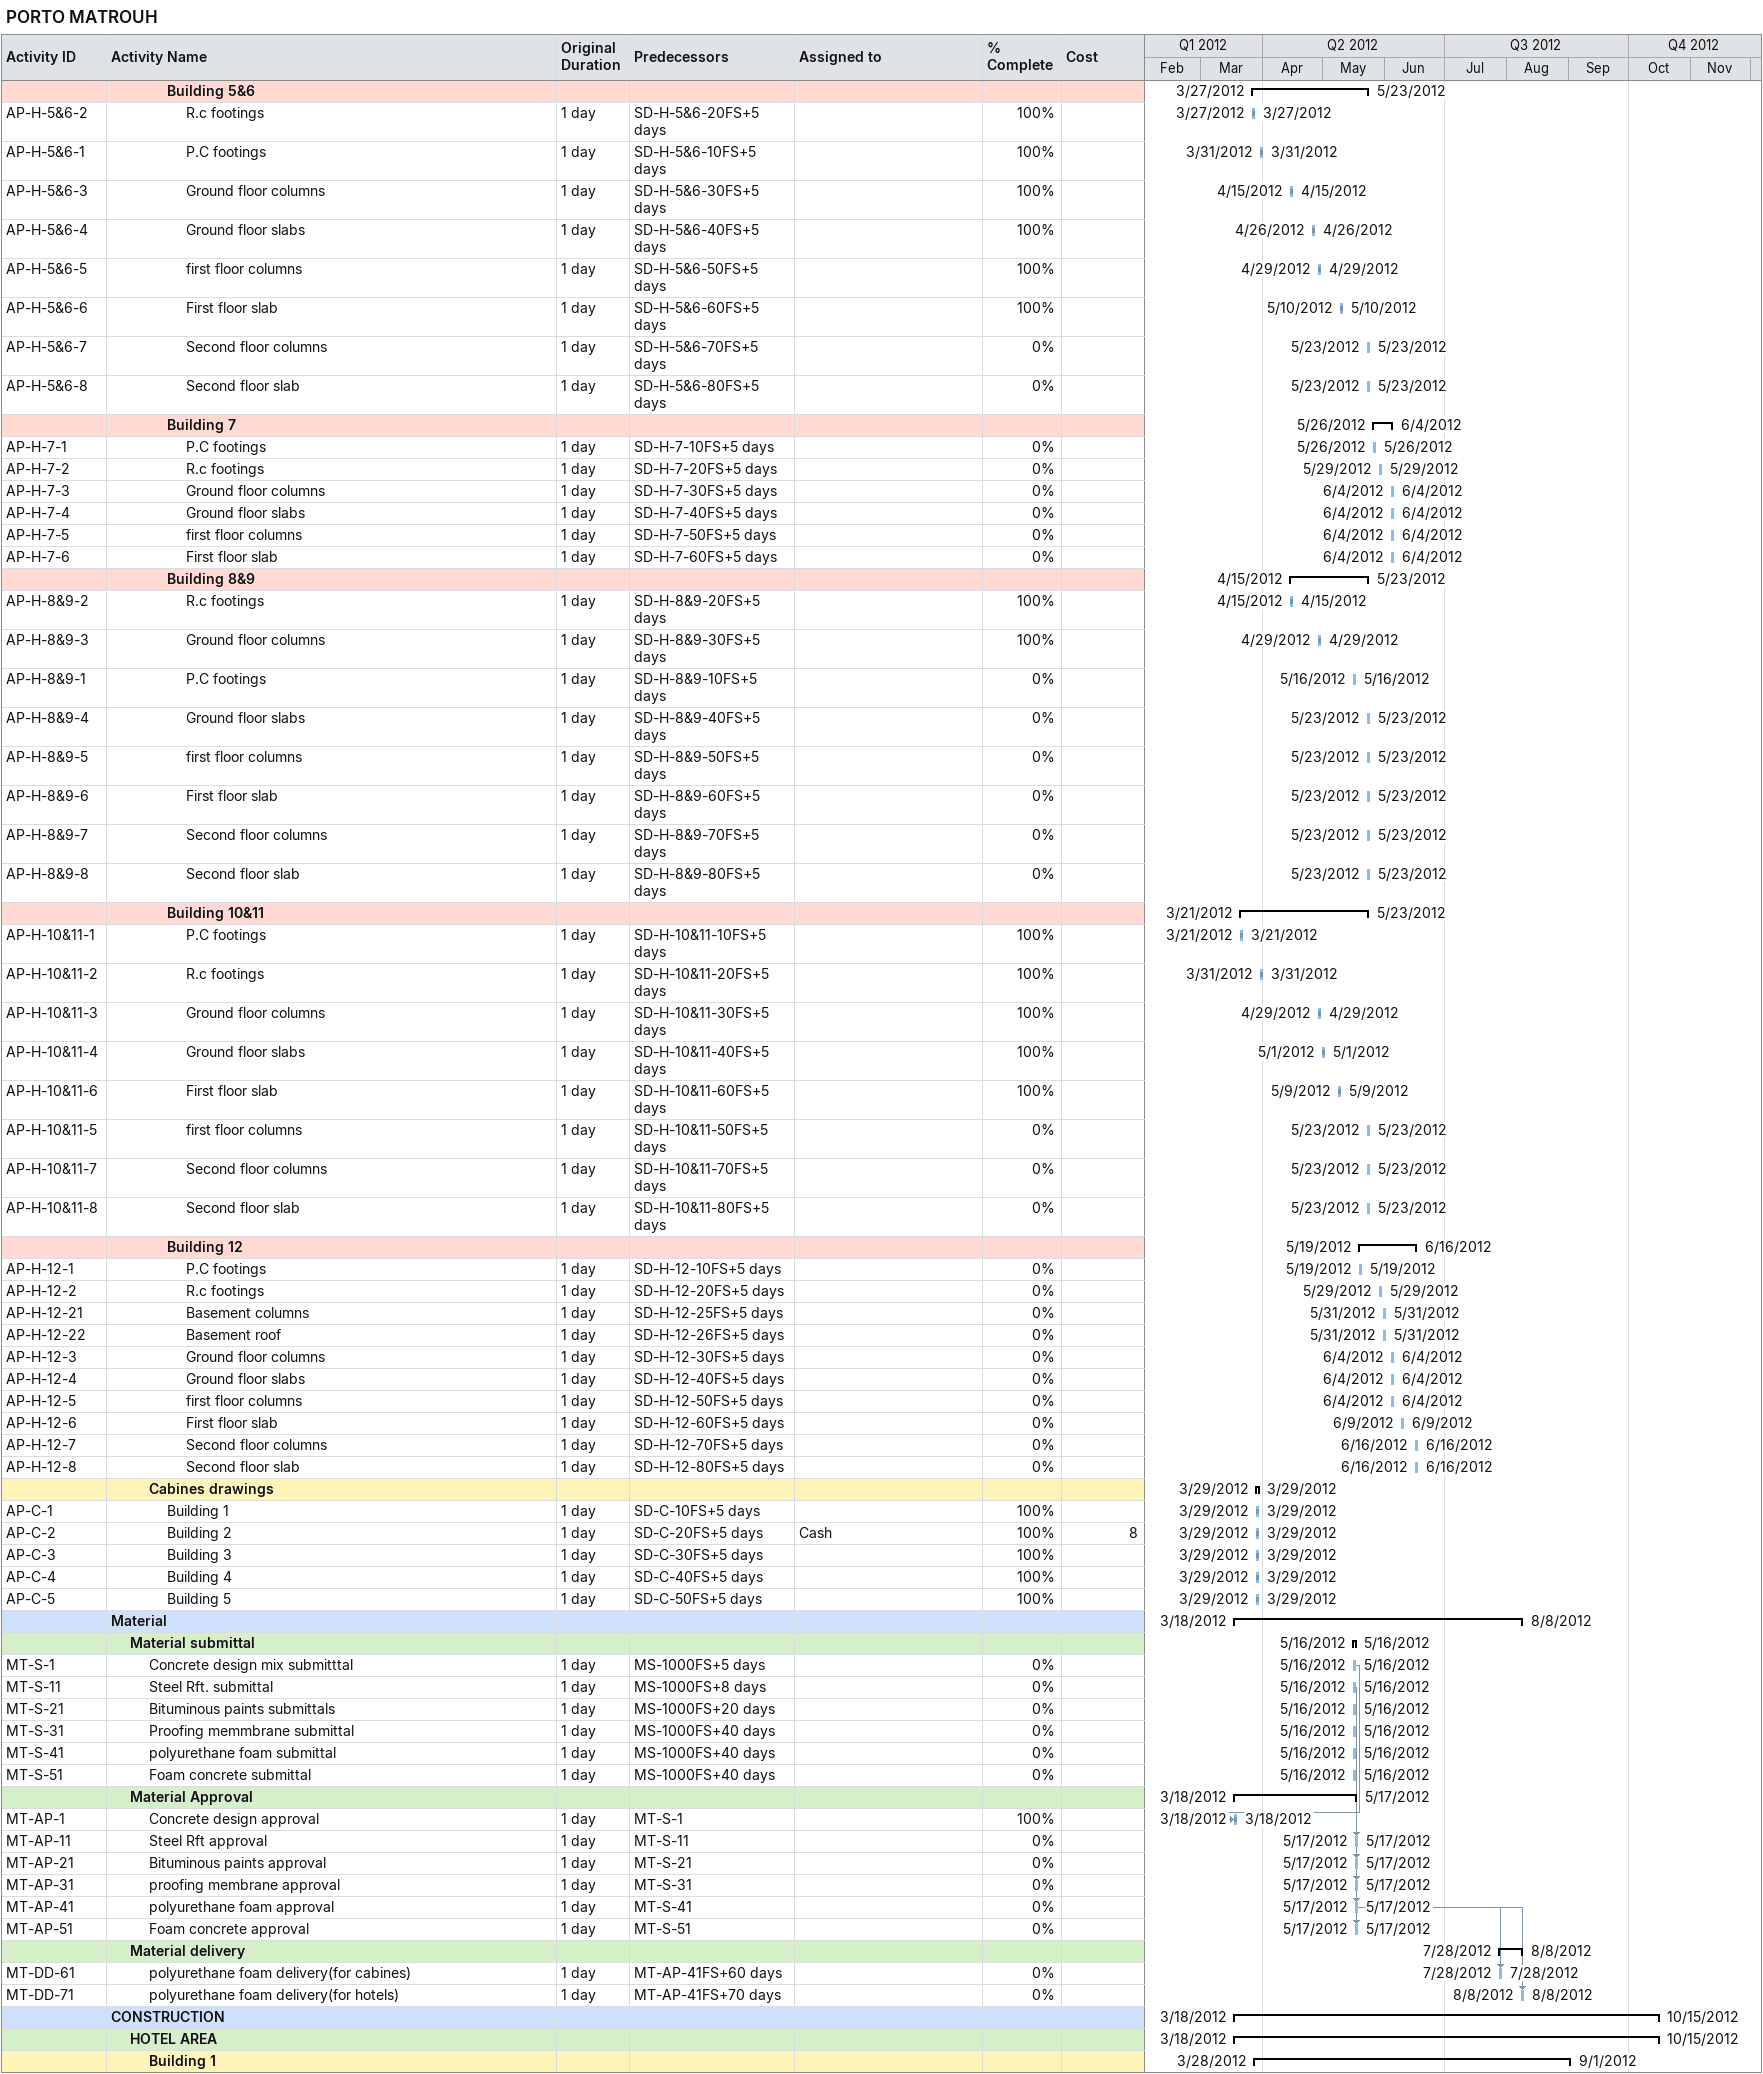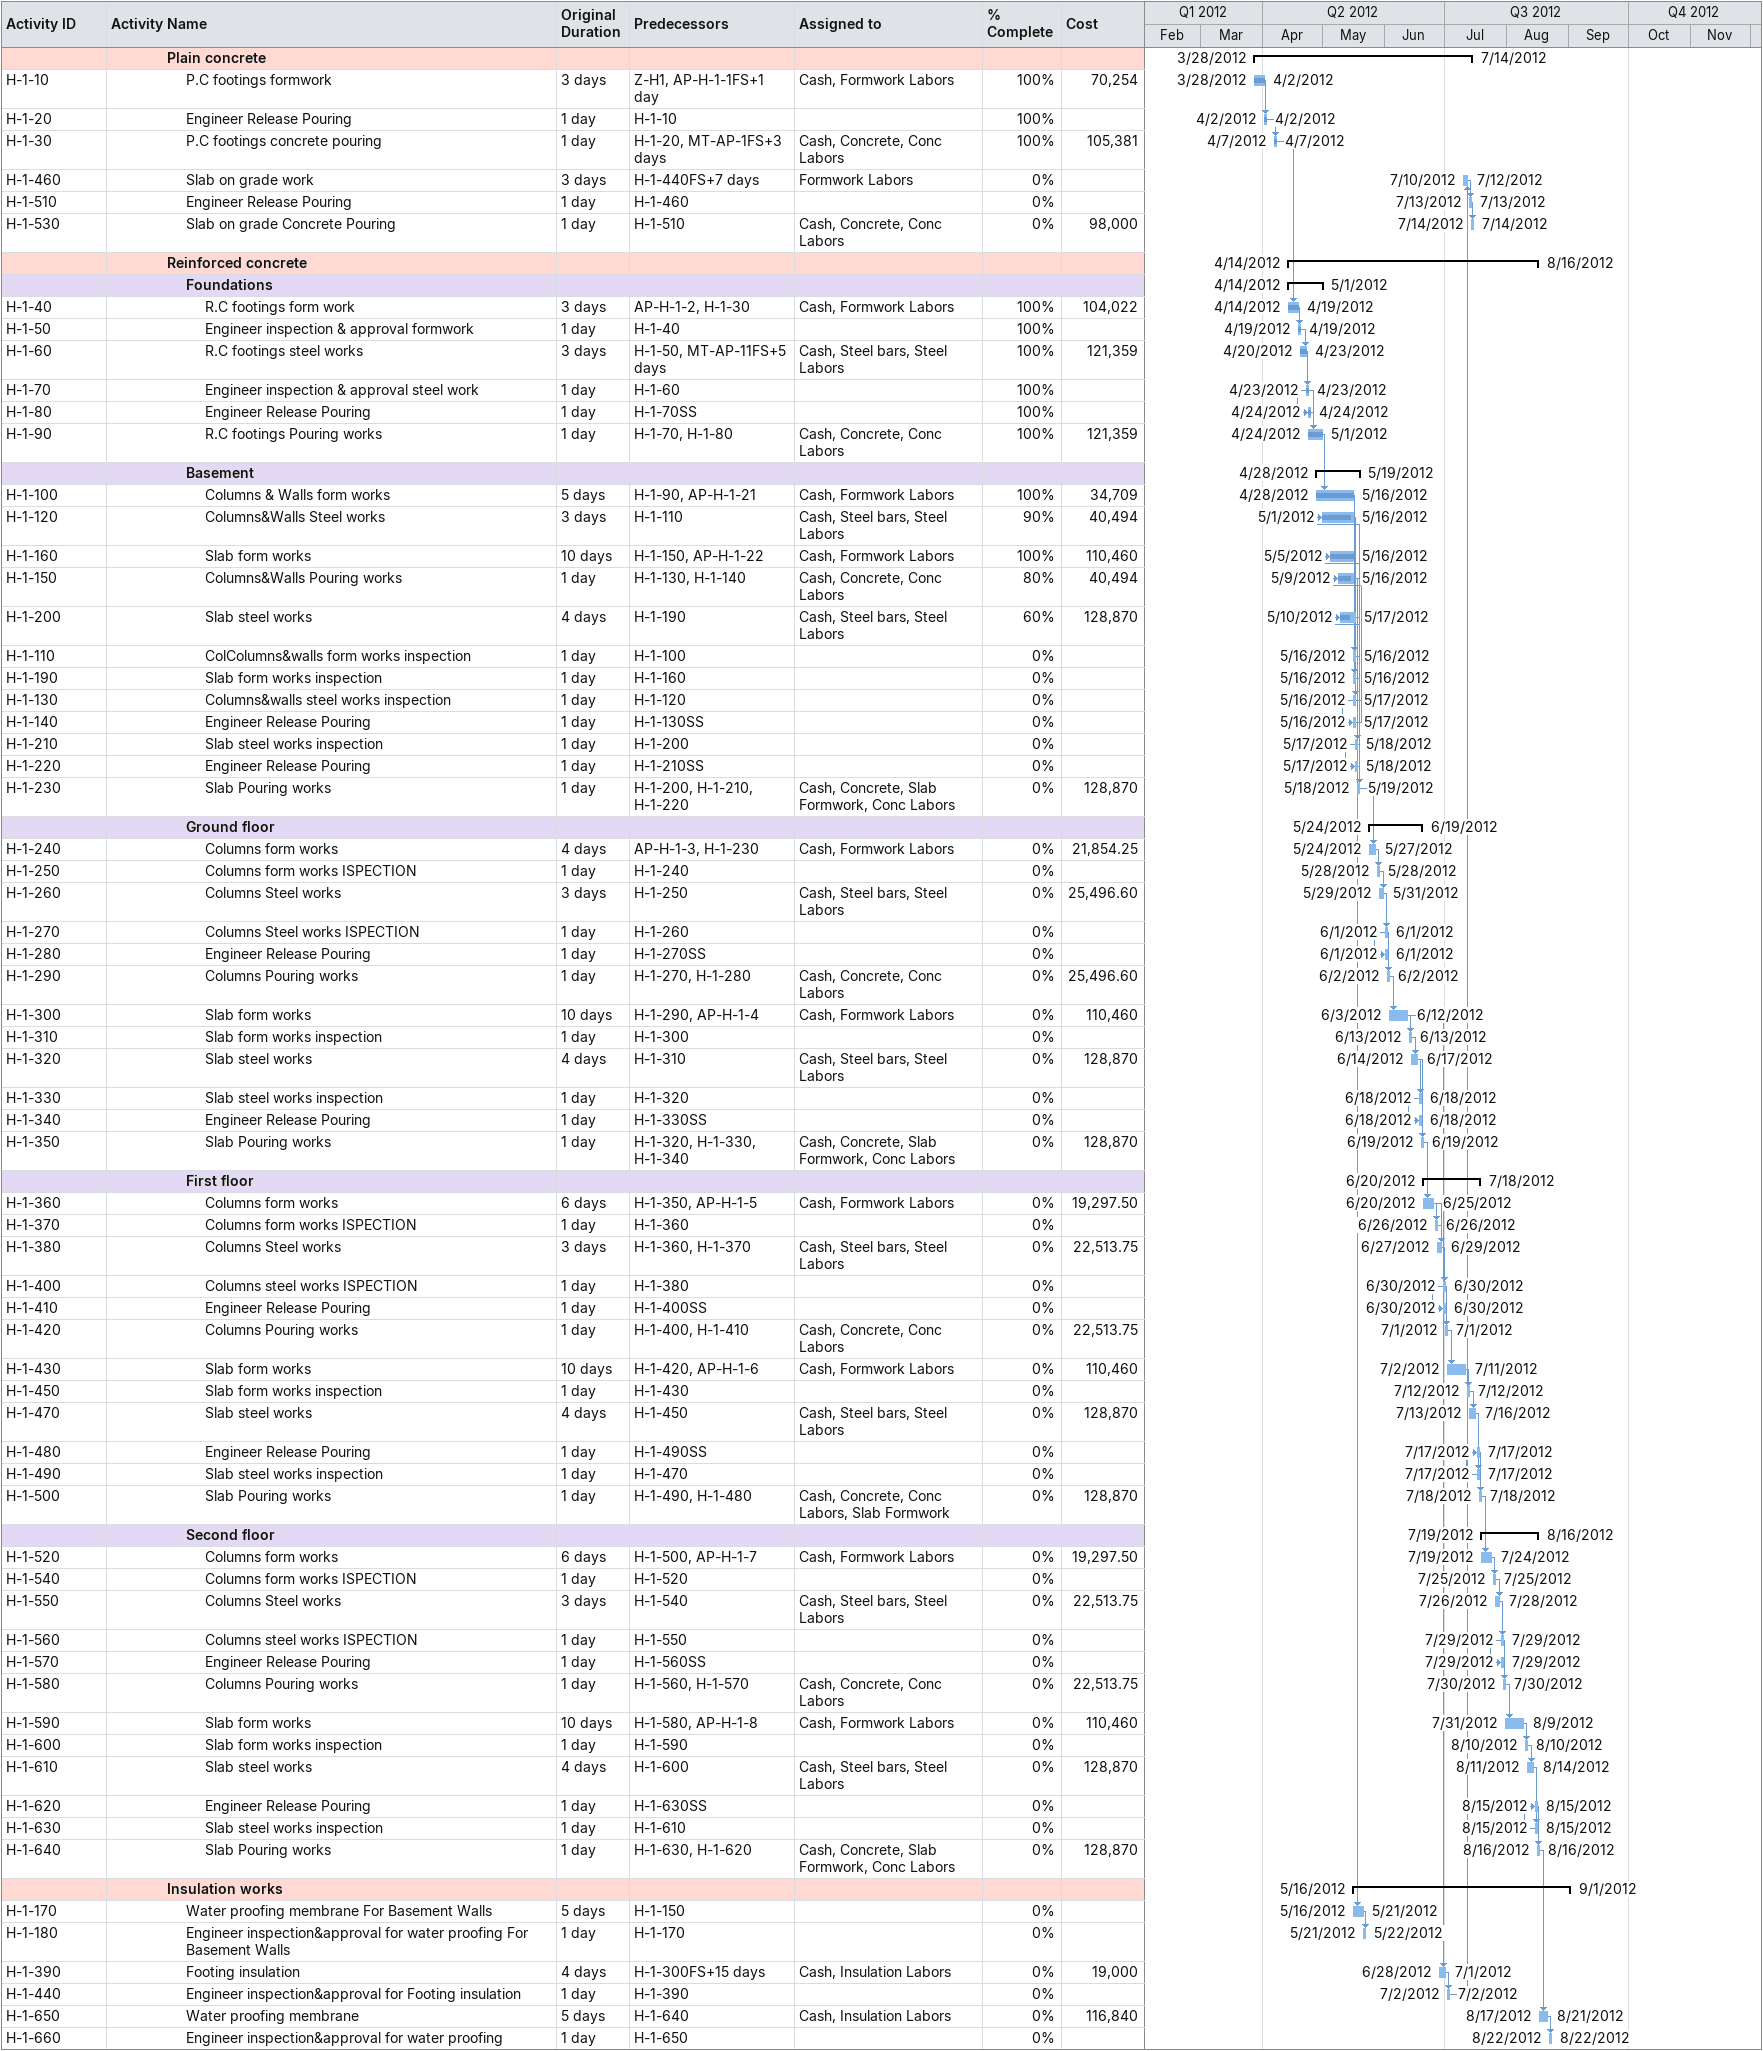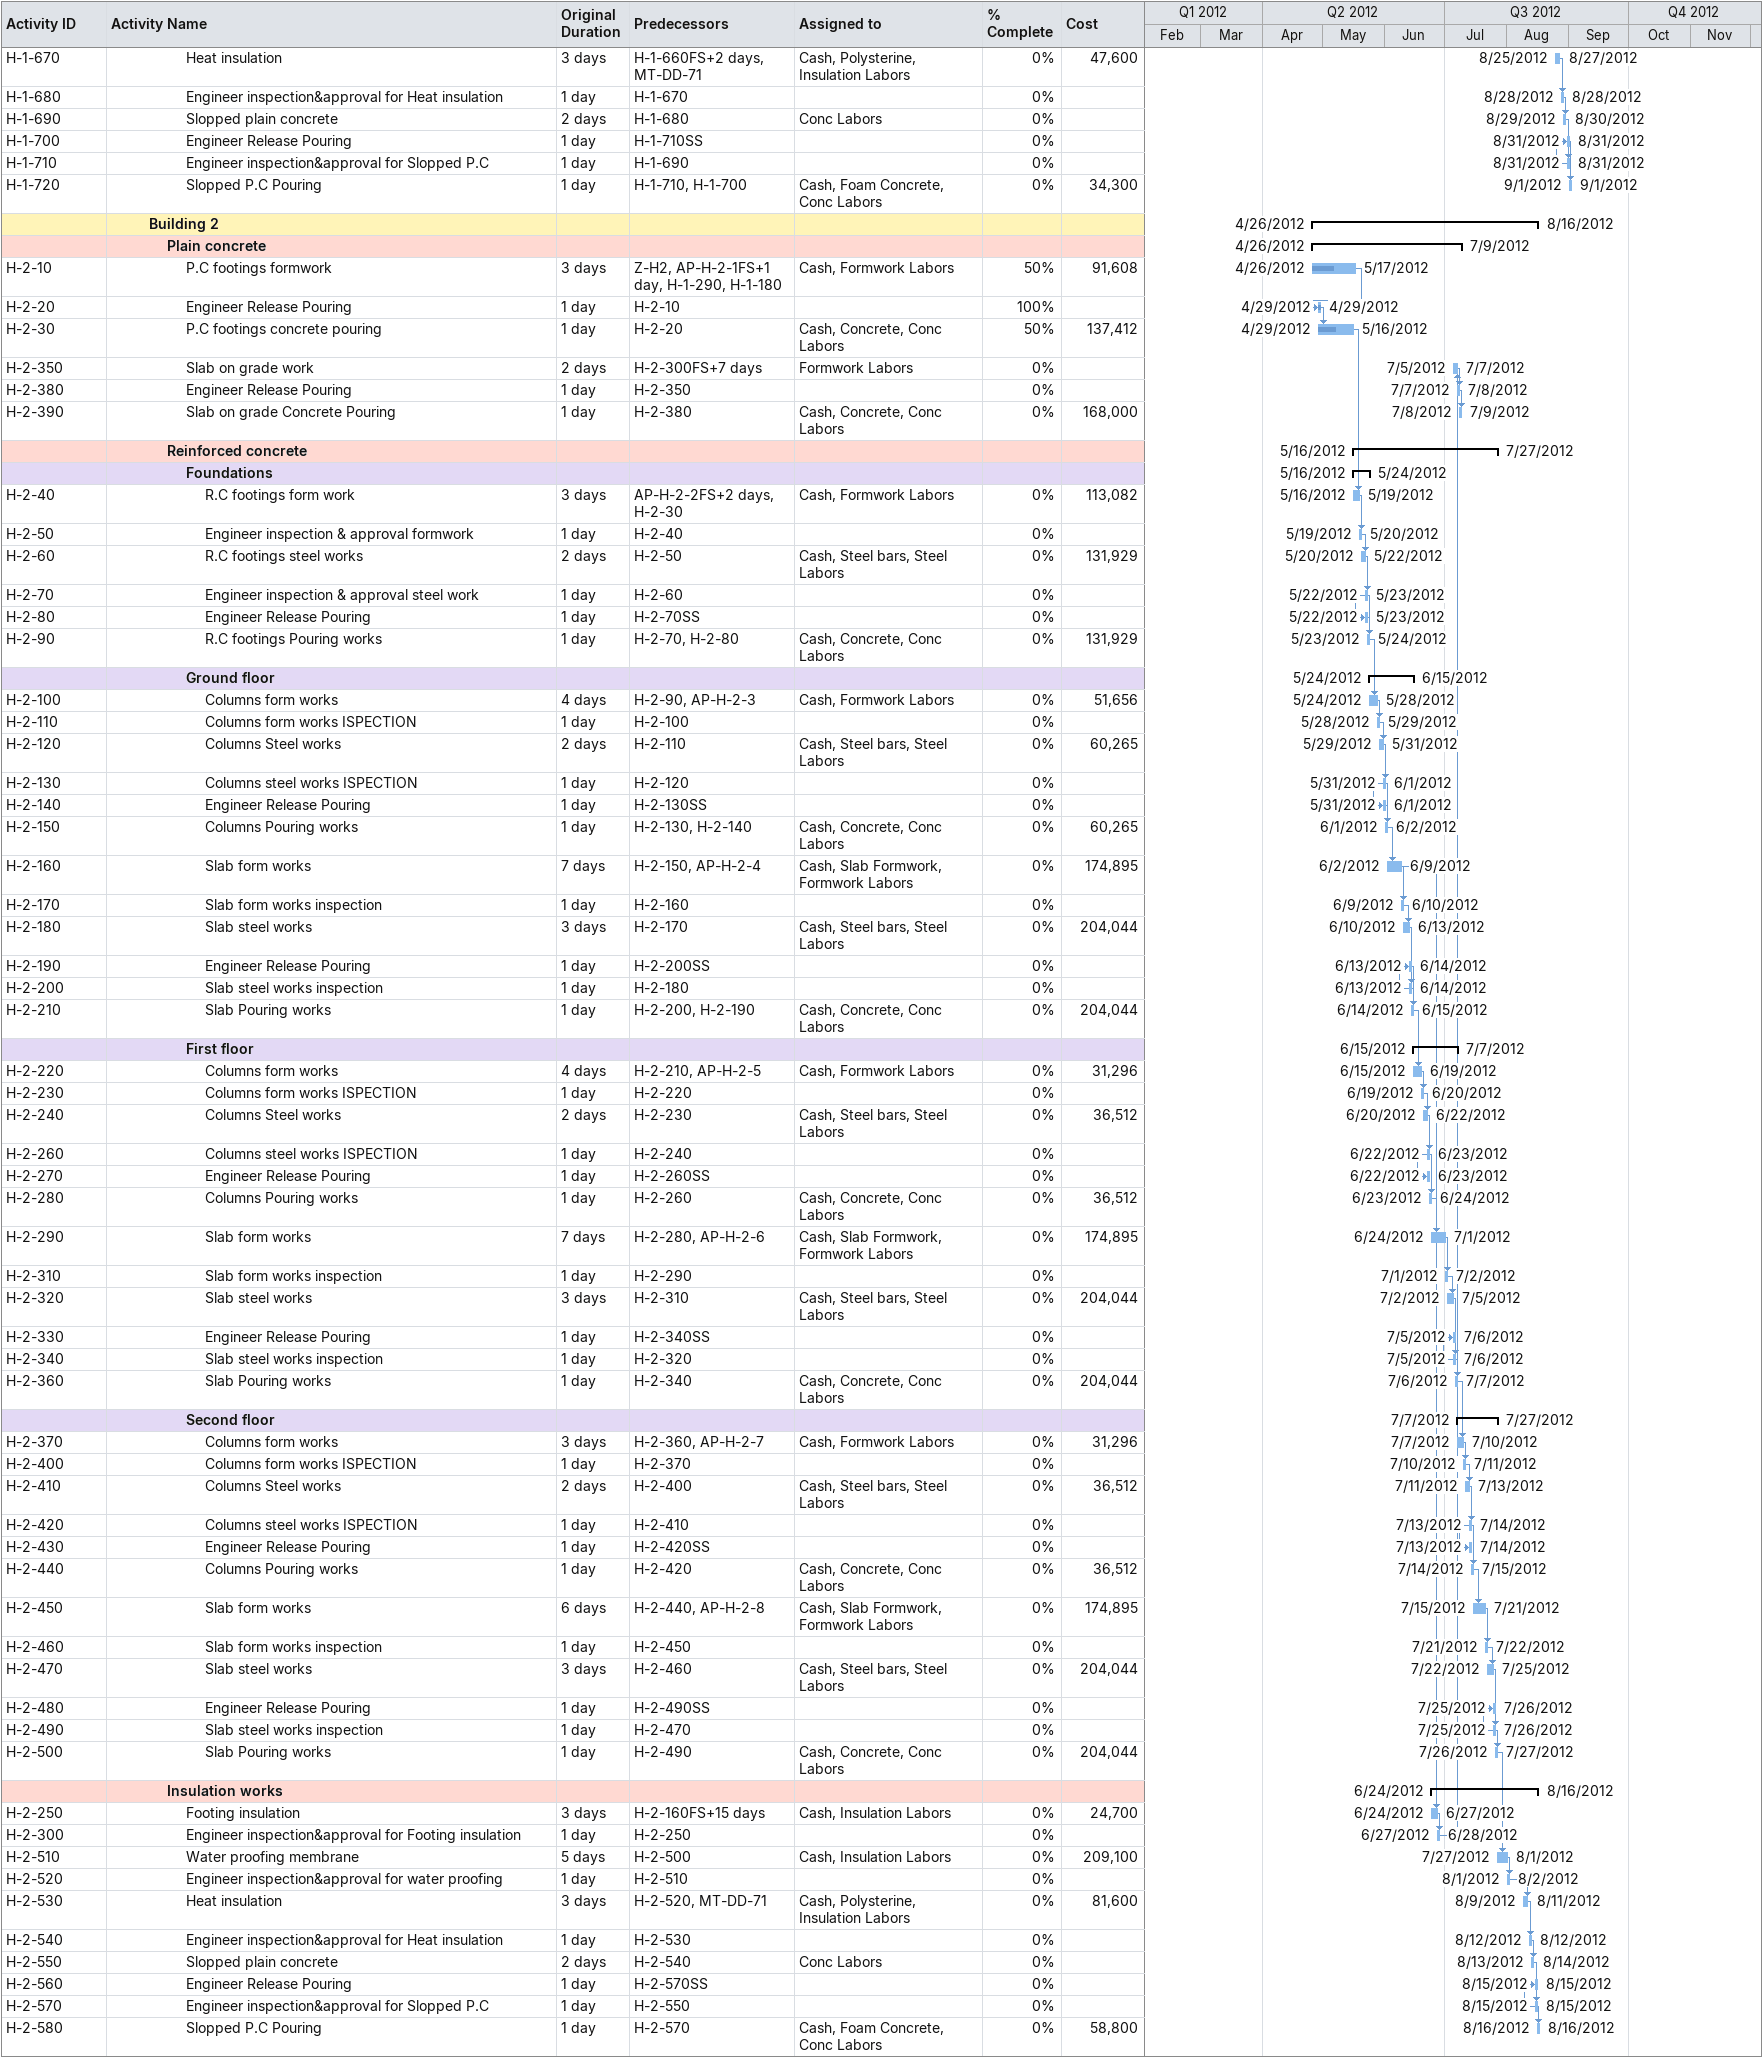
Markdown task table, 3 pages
PORTO MATROUH

| ID | Level | Task | Original duration | Start | Finish | Predecessors | Resources | % complete | Cost |
|---|---|---|---|---|---|---|---|---|---|
|  | 4 | **Building 5&6** |  | 2012-03-27 | 2012-05-23 |  |  |  |  |
| AP-H-5&6-2 | 5 | R.c footings | 1d | 2012-03-27 | 2012-03-27 | SD-H-5&6-20FS+5d |  | 100 |  |
| AP-H-5&6-1 | 5 | P.C footings | 1d | 2012-03-31 | 2012-03-31 | SD-H-5&6-10FS+5d |  | 100 |  |
| AP-H-5&6-3 | 5 | Ground floor columns | 1d | 2012-04-15 | 2012-04-15 | SD-H-5&6-30FS+5d |  | 100 |  |
| AP-H-5&6-4 | 5 | Ground floor slabs | 1d | 2012-04-26 | 2012-04-26 | SD-H-5&6-40FS+5d |  | 100 |  |
| AP-H-5&6-5 | 5 | first floor columns | 1d | 2012-04-29 | 2012-04-29 | SD-H-5&6-50FS+5d |  | 100 |  |
| AP-H-5&6-6 | 5 | First floor slab | 1d | 2012-05-10 | 2012-05-10 | SD-H-5&6-60FS+5d |  | 100 |  |
| AP-H-5&6-7 | 5 | Second floor columns | 1d | 2012-05-23 | 2012-05-23 | SD-H-5&6-70FS+5d |  | 0 |  |
| AP-H-5&6-8 | 5 | Second floor slab | 1d | 2012-05-23 | 2012-05-23 | SD-H-5&6-80FS+5d |  | 0 |  |
|  | 4 | **Building 7** |  | 2012-05-26 | 2012-06-04 |  |  |  |  |
| AP-H-7-1 | 5 | P.C footings | 1d | 2012-05-26 | 2012-05-26 | SD-H-7-10FS+5d |  | 0 |  |
| AP-H-7-2 | 5 | R.c footings | 1d | 2012-05-29 | 2012-05-29 | SD-H-7-20FS+5d |  | 0 |  |
| AP-H-7-3 | 5 | Ground floor columns | 1d | 2012-06-04 | 2012-06-04 | SD-H-7-30FS+5d |  | 0 |  |
| AP-H-7-4 | 5 | Ground floor slabs | 1d | 2012-06-04 | 2012-06-04 | SD-H-7-40FS+5d |  | 0 |  |
| AP-H-7-5 | 5 | first floor columns | 1d | 2012-06-04 | 2012-06-04 | SD-H-7-50FS+5d |  | 0 |  |
| AP-H-7-6 | 5 | First floor slab | 1d | 2012-06-04 | 2012-06-04 | SD-H-7-60FS+5d |  | 0 |  |
|  | 4 | **Building 8&9** |  | 2012-04-15 | 2012-05-23 |  |  |  |  |
| AP-H-8&9-2 | 5 | R.c footings | 1d | 2012-04-15 | 2012-04-15 | SD-H-8&9-20FS+5d |  | 100 |  |
| AP-H-8&9-3 | 5 | Ground floor columns | 1d | 2012-04-29 | 2012-04-29 | SD-H-8&9-30FS+5d |  | 100 |  |
| AP-H-8&9-1 | 5 | P.C footings | 1d | 2012-05-16 | 2012-05-16 | SD-H-8&9-10FS+5d |  | 0 |  |
| AP-H-8&9-4 | 5 | Ground floor slabs | 1d | 2012-05-23 | 2012-05-23 | SD-H-8&9-40FS+5d |  | 0 |  |
| AP-H-8&9-5 | 5 | first floor columns | 1d | 2012-05-23 | 2012-05-23 | SD-H-8&9-50FS+5d |  | 0 |  |
| AP-H-8&9-6 | 5 | First floor slab | 1d | 2012-05-23 | 2012-05-23 | SD-H-8&9-60FS+5d |  | 0 |  |
| AP-H-8&9-7 | 5 | Second floor columns | 1d | 2012-05-23 | 2012-05-23 | SD-H-8&9-70FS+5d |  | 0 |  |
| AP-H-8&9-8 | 5 | Second floor slab | 1d | 2012-05-23 | 2012-05-23 | SD-H-8&9-80FS+5d |  | 0 |  |
|  | 4 | **Building 10&11** |  | 2012-03-21 | 2012-05-23 |  |  |  |  |
| AP-H-10&11-1 | 5 | P.C footings | 1d | 2012-03-21 | 2012-03-21 | SD-H-10&11-10FS+5d |  | 100 |  |
| AP-H-10&11-2 | 5 | R.c footings | 1d | 2012-03-31 | 2012-03-31 | SD-H-10&11-20FS+5d |  | 100 |  |
| AP-H-10&11-3 | 5 | Ground floor columns | 1d | 2012-04-29 | 2012-04-29 | SD-H-10&11-30FS+5d |  | 100 |  |
| AP-H-10&11-4 | 5 | Ground floor slabs | 1d | 2012-05-01 | 2012-05-01 | SD-H-10&11-40FS+5d |  | 100 |  |
| AP-H-10&11-6 | 5 | First floor slab | 1d | 2012-05-09 | 2012-05-09 | SD-H-10&11-60FS+5d |  | 100 |  |
| AP-H-10&11-5 | 5 | first floor columns | 1d | 2012-05-23 | 2012-05-23 | SD-H-10&11-50FS+5d |  | 0 |  |
| AP-H-10&11-7 | 5 | Second floor columns | 1d | 2012-05-23 | 2012-05-23 | SD-H-10&11-70FS+5d |  | 0 |  |
| AP-H-10&11-8 | 5 | Second floor slab | 1d | 2012-05-23 | 2012-05-23 | SD-H-10&11-80FS+5d |  | 0 |  |
|  | 4 | **Building 12** |  | 2012-05-19 | 2012-06-16 |  |  |  |  |
| AP-H-12-1 | 5 | P.C footings | 1d | 2012-05-19 | 2012-05-19 | SD-H-12-10FS+5d |  | 0 |  |
| AP-H-12-2 | 5 | R.c footings | 1d | 2012-05-29 | 2012-05-29 | SD-H-12-20FS+5d |  | 0 |  |
| AP-H-12-21 | 5 | Basement columns | 1d | 2012-05-31 | 2012-05-31 | SD-H-12-25FS+5d |  | 0 |  |
| AP-H-12-22 | 5 | Basement roof | 1d | 2012-05-31 | 2012-05-31 | SD-H-12-26FS+5d |  | 0 |  |
| AP-H-12-3 | 5 | Ground floor columns | 1d | 2012-06-04 | 2012-06-04 | SD-H-12-30FS+5d |  | 0 |  |
| AP-H-12-4 | 5 | Ground floor slabs | 1d | 2012-06-04 | 2012-06-04 | SD-H-12-40FS+5d |  | 0 |  |
| AP-H-12-5 | 5 | first floor columns | 1d | 2012-06-04 | 2012-06-04 | SD-H-12-50FS+5d |  | 0 |  |
| AP-H-12-6 | 5 | First floor slab | 1d | 2012-06-09 | 2012-06-09 | SD-H-12-60FS+5d |  | 0 |  |
| AP-H-12-7 | 5 | Second floor columns | 1d | 2012-06-16 | 2012-06-16 | SD-H-12-70FS+5d |  | 0 |  |
| AP-H-12-8 | 5 | Second floor slab | 1d | 2012-06-16 | 2012-06-16 | SD-H-12-80FS+5d |  | 0 |  |
|  | 3 | **Cabines drawings** |  | 2012-03-29 | 2012-03-29 |  |  |  |  |
| AP-C-1 | 4 | Building 1 | 1d | 2012-03-29 | 2012-03-29 | SD-C-10FS+5d |  | 100 |  |
| AP-C-2 | 4 | Building 2 | 1d | 2012-03-29 | 2012-03-29 | SD-C-20FS+5d | Cash | 100 | 8 |
| AP-C-3 | 4 | Building 3 | 1d | 2012-03-29 | 2012-03-29 | SD-C-30FS+5d |  | 100 |  |
| AP-C-4 | 4 | Building 4 | 1d | 2012-03-29 | 2012-03-29 | SD-C-40FS+5d |  | 100 |  |
| AP-C-5 | 4 | Building 5 | 1d | 2012-03-29 | 2012-03-29 | SD-C-50FS+5d |  | 100 |  |
|  | 1 | **Material** |  | 2012-03-18 | 2012-08-08 |  |  |  |  |
|  | 2 | **Material submittal** |  | 2012-05-16 | 2012-05-16 |  |  |  |  |
| MT-S-1 | 3 | Concrete design mix submitttal | 1d | 2012-05-16 | 2012-05-16 | MS-1000FS+5d |  | 0 |  |
| MT-S-11 | 3 | Steel Rft. submittal | 1d | 2012-05-16 | 2012-05-16 | MS-1000FS+8d |  | 0 |  |
| MT-S-21 | 3 | Bituminous paints submittals | 1d | 2012-05-16 | 2012-05-16 | MS-1000FS+20d |  | 0 |  |
| MT-S-31 | 3 | Proofing memmbrane submittal | 1d | 2012-05-16 | 2012-05-16 | MS-1000FS+40d |  | 0 |  |
| MT-S-41 | 3 | polyurethane foam submittal | 1d | 2012-05-16 | 2012-05-16 | MS-1000FS+40d |  | 0 |  |
| MT-S-51 | 3 | Foam concrete submittal | 1d | 2012-05-16 | 2012-05-16 | MS-1000FS+40d |  | 0 |  |
|  | 2 | **Material Approval** |  | 2012-03-18 | 2012-05-17 |  |  |  |  |
| MT-AP-1 | 3 | Concrete design approval | 1d | 2012-03-18 | 2012-03-18 | MT-S-1 |  | 100 |  |
| MT-AP-11 | 3 | Steel Rft approval | 1d | 2012-05-17 | 2012-05-17 | MT-S-11 |  | 0 |  |
| MT-AP-21 | 3 | Bituminous paints approval | 1d | 2012-05-17 | 2012-05-17 | MT-S-21 |  | 0 |  |
| MT-AP-31 | 3 | proofing membrane approval | 1d | 2012-05-17 | 2012-05-17 | MT-S-31 |  | 0 |  |
| MT-AP-41 | 3 | polyurethane foam approval | 1d | 2012-05-17 | 2012-05-17 | MT-S-41 |  | 0 |  |
| MT-AP-51 | 3 | Foam concrete approval | 1d | 2012-05-17 | 2012-05-17 | MT-S-51 |  | 0 |  |
|  | 2 | **Material delivery** |  | 2012-07-28 | 2012-08-08 |  |  |  |  |
| MT-DD-61 | 3 | polyurethane foam delivery(for cabines) | 1d | 2012-07-28 | 2012-07-28 | MT-AP-41FS+60d |  | 0 |  |
| MT-DD-71 | 3 | polyurethane foam delivery(for hotels) | 1d | 2012-08-08 | 2012-08-08 | MT-AP-41FS+70d |  | 0 |  |
|  | 1 | **CONSTRUCTION** |  | 2012-03-18 | 2012-10-15 |  |  |  |  |
|  | 2 | **HOTEL AREA** |  | 2012-03-18 | 2012-10-15 |  |  |  |  |
|  | 3 | **Building 1** |  | 2012-03-28 | 2012-09-01 |  |  |  |  |
|  | 4 | **Plain concrete** |  | 2012-03-28 | 2012-07-14 |  |  |  |  |
| H-1-10 | 5 | P.C footings formwork | 3d | 2012-03-28 | 2012-04-02 | Z-H1, AP-H-1-1FS+1d | Cash, Formwork Labors | 100 | 70254 |
| H-1-20 | 5 | Engineer Release Pouring | 1d | 2012-04-02 | 2012-04-02 | H-1-10 |  | 100 |  |
| H-1-30 | 5 | P.C footings concrete pouring | 1d | 2012-04-07 | 2012-04-07 | H-1-20, MT-AP-1FS+3d | Cash, Concrete, Conc Labors | 100 | 105381 |
| H-1-460 | 5 | Slab on grade work | 3d | 2012-07-10 | 2012-07-12 | H-1-440FS+7d | Formwork Labors | 0 |  |
| H-1-510 | 5 | Engineer Release Pouring | 1d | 2012-07-13 | 2012-07-13 | H-1-460 |  | 0 |  |
| H-1-530 | 5 | Slab on grade Concrete Pouring | 1d | 2012-07-14 | 2012-07-14 | H-1-510 | Cash, Concrete, Conc Labors | 0 | 98000 |
|  | 4 | **Reinforced concrete** |  | 2012-04-14 | 2012-08-16 |  |  |  |  |
|  | 5 | **Foundations** |  | 2012-04-14 | 2012-05-01 |  |  |  |  |
| H-1-40 | 6 | R.C footings form work | 3d | 2012-04-14 | 2012-04-19 | AP-H-1-2, H-1-30 | Cash, Formwork Labors | 100 | 104022 |
| H-1-50 | 6 | Engineer inspection & approval formwork | 1d | 2012-04-19 | 2012-04-19 | H-1-40 |  | 100 |  |
| H-1-60 | 6 | R.C footings steel works | 3d | 2012-04-20 | 2012-04-23 | H-1-50, MT-AP-11FS+5d | Cash, Steel bars, Steel Labors | 100 | 121359 |
| H-1-70 | 6 | Engineer inspection & approval steel work | 1d | 2012-04-23 | 2012-04-23 | H-1-60 |  | 100 |  |
| H-1-80 | 6 | Engineer Release Pouring | 1d | 2012-04-24 | 2012-04-24 | H-1-70SS |  | 100 |  |
| H-1-90 | 6 | R.C footings Pouring works | 1d | 2012-04-24 | 2012-05-01 | H-1-70, H-1-80 | Cash, Concrete, Conc Labors | 100 | 121359 |
|  | 5 | **Basement** |  | 2012-04-28 | 2012-05-19 |  |  |  |  |
| H-1-100 | 6 | Columns & Walls form works | 5d | 2012-04-28 | 2012-05-16 | H-1-90, AP-H-1-21 | Cash, Formwork Labors | 100 | 34709 |
| H-1-120 | 6 | Columns&Walls Steel works | 3d | 2012-05-01 | 2012-05-16 | H-1-110 | Cash, Steel bars, Steel Labors | 90 | 40494 |
| H-1-160 | 6 | Slab form works | 10d | 2012-05-05 | 2012-05-16 | H-1-150, AP-H-1-22 | Cash, Formwork Labors | 100 | 110460 |
| H-1-150 | 6 | Columns&Walls Pouring works | 1d | 2012-05-09 | 2012-05-16 | H-1-130, H-1-140 | Cash, Concrete, Conc Labors | 80 | 40494 |
| H-1-200 | 6 | Slab steel works | 4d | 2012-05-10 | 2012-05-17 | H-1-190 | Cash, Steel bars, Steel Labors | 60 | 128870 |
| H-1-110 | 6 | ColColumns&walls form works inspection | 1d | 2012-05-16 | 2012-05-16 | H-1-100 |  | 0 |  |
| H-1-190 | 6 | Slab form works inspection | 1d | 2012-05-16 | 2012-05-16 | H-1-160 |  | 0 |  |
| H-1-130 | 6 | Columns&walls steel works inspection | 1d | 2012-05-16 | 2012-05-17 | H-1-120 |  | 0 |  |
| H-1-140 | 6 | Engineer Release Pouring | 1d | 2012-05-16 | 2012-05-17 | H-1-130SS |  | 0 |  |
| H-1-210 | 6 | Slab steel works inspection | 1d | 2012-05-17 | 2012-05-18 | H-1-200 |  | 0 |  |
| H-1-220 | 6 | Engineer Release Pouring | 1d | 2012-05-17 | 2012-05-18 | H-1-210SS |  | 0 |  |
| H-1-230 | 6 | Slab Pouring works | 1d | 2012-05-18 | 2012-05-19 | H-1-200, H-1-210, H-1-220 | Cash, Concrete, Slab Formwork, Conc Labors | 0 | 128870 |
|  | 5 | **Ground floor** |  | 2012-05-24 | 2012-06-19 |  |  |  |  |
| H-1-240 | 6 | Columns form works | 4d | 2012-05-24 | 2012-05-27 | AP-H-1-3, H-1-230 | Cash, Formwork Labors | 0 | 21854.25 |
| H-1-250 | 6 | Columns form works ISPECTION | 1d | 2012-05-28 | 2012-05-28 | H-1-240 |  | 0 |  |
| H-1-260 | 6 | Columns Steel works | 3d | 2012-05-29 | 2012-05-31 | H-1-250 | Cash, Steel bars, Steel Labors | 0 | 25496.60 |
| H-1-270 | 6 | Columns Steel works ISPECTION | 1d | 2012-06-01 | 2012-06-01 | H-1-260 |  | 0 |  |
| H-1-280 | 6 | Engineer Release Pouring | 1d | 2012-06-01 | 2012-06-01 | H-1-270SS |  | 0 |  |
| H-1-290 | 6 | Columns Pouring works | 1d | 2012-06-02 | 2012-06-02 | H-1-270, H-1-280 | Cash, Concrete, Conc Labors | 0 | 25496.60 |
| H-1-300 | 6 | Slab form works | 10d | 2012-06-03 | 2012-06-12 | H-1-290, AP-H-1-4 | Cash, Formwork Labors | 0 | 110460 |
| H-1-310 | 6 | Slab form works inspection | 1d | 2012-06-13 | 2012-06-13 | H-1-300 |  | 0 |  |
| H-1-320 | 6 | Slab steel works | 4d | 2012-06-14 | 2012-06-17 | H-1-310 | Cash, Steel bars, Steel Labors | 0 | 128870 |
| H-1-330 | 6 | Slab steel works inspection | 1d | 2012-06-18 | 2012-06-18 | H-1-320 |  | 0 |  |
| H-1-340 | 6 | Engineer Release Pouring | 1d | 2012-06-18 | 2012-06-18 | H-1-330SS |  | 0 |  |
| H-1-350 | 6 | Slab Pouring works | 1d | 2012-06-19 | 2012-06-19 | H-1-320, H-1-330, H-1-340 | Cash, Concrete, Slab Formwork, Conc Labors | 0 | 128870 |
|  | 5 | **First floor** |  | 2012-06-20 | 2012-07-18 |  |  |  |  |
| H-1-360 | 6 | Columns form works | 6d | 2012-06-20 | 2012-06-25 | H-1-350, AP-H-1-5 | Cash, Formwork Labors | 0 | 19297.50 |
| H-1-370 | 6 | Columns form works ISPECTION | 1d | 2012-06-26 | 2012-06-26 | H-1-360 |  | 0 |  |
| H-1-380 | 6 | Columns Steel works | 3d | 2012-06-27 | 2012-06-29 | H-1-360, H-1-370 | Cash, Steel bars, Steel Labors | 0 | 22513.75 |
| H-1-400 | 6 | Columns steel works ISPECTION | 1d | 2012-06-30 | 2012-06-30 | H-1-380 |  | 0 |  |
| H-1-410 | 6 | Engineer Release Pouring | 1d | 2012-06-30 | 2012-06-30 | H-1-400SS |  | 0 |  |
| H-1-420 | 6 | Columns Pouring works | 1d | 2012-07-01 | 2012-07-01 | H-1-400, H-1-410 | Cash, Concrete, Conc Labors | 0 | 22513.75 |
| H-1-430 | 6 | Slab form works | 10d | 2012-07-02 | 2012-07-11 | H-1-420, AP-H-1-6 | Cash, Formwork Labors | 0 | 110460 |
| H-1-450 | 6 | Slab form works inspection | 1d | 2012-07-12 | 2012-07-12 | H-1-430 |  | 0 |  |
| H-1-470 | 6 | Slab steel works | 4d | 2012-07-13 | 2012-07-16 | H-1-450 | Cash, Steel bars, Steel Labors | 0 | 128870 |
| H-1-480 | 6 | Engineer Release Pouring | 1d | 2012-07-17 | 2012-07-17 | H-1-490SS |  | 0 |  |
| H-1-490 | 6 | Slab steel works inspection | 1d | 2012-07-17 | 2012-07-17 | H-1-470 |  | 0 |  |
| H-1-500 | 6 | Slab Pouring works | 1d | 2012-07-18 | 2012-07-18 | H-1-490, H-1-480 | Cash, Concrete, Conc Labors, Slab Formwork | 0 | 128870 |
|  | 5 | **Second floor** |  | 2012-07-19 | 2012-08-16 |  |  |  |  |
| H-1-520 | 6 | Columns form works | 6d | 2012-07-19 | 2012-07-24 | H-1-500, AP-H-1-7 | Cash, Formwork Labors | 0 | 19297.50 |
| H-1-540 | 6 | Columns form works ISPECTION | 1d | 2012-07-25 | 2012-07-25 | H-1-520 |  | 0 |  |
| H-1-550 | 6 | Columns Steel works | 3d | 2012-07-26 | 2012-07-28 | H-1-540 | Cash, Steel bars, Steel Labors | 0 | 22513.75 |
| H-1-560 | 6 | Columns steel works ISPECTION | 1d | 2012-07-29 | 2012-07-29 | H-1-550 |  | 0 |  |
| H-1-570 | 6 | Engineer Release Pouring | 1d | 2012-07-29 | 2012-07-29 | H-1-560SS |  | 0 |  |
| H-1-580 | 6 | Columns Pouring works | 1d | 2012-07-30 | 2012-07-30 | H-1-560, H-1-570 | Cash, Concrete, Conc Labors | 0 | 22513.75 |
| H-1-590 | 6 | Slab form works | 10d | 2012-07-31 | 2012-08-09 | H-1-580, AP-H-1-8 | Cash, Formwork Labors | 0 | 110460 |
| H-1-600 | 6 | Slab form works inspection | 1d | 2012-08-10 | 2012-08-10 | H-1-590 |  | 0 |  |
| H-1-610 | 6 | Slab steel works | 4d | 2012-08-11 | 2012-08-14 | H-1-600 | Cash, Steel bars, Steel Labors | 0 | 128870 |
| H-1-620 | 6 | Engineer Release Pouring | 1d | 2012-08-15 | 2012-08-15 | H-1-630SS |  | 0 |  |
| H-1-630 | 6 | Slab steel works inspection | 1d | 2012-08-15 | 2012-08-15 | H-1-610 |  | 0 |  |
| H-1-640 | 6 | Slab Pouring works | 1d | 2012-08-16 | 2012-08-16 | H-1-630, H-1-620 | Cash, Concrete, Slab Formwork, Conc Labors | 0 | 128870 |
|  | 4 | **Insulation works** |  | 2012-05-16 | 2012-09-01 |  |  |  |  |
| H-1-170 | 5 | Water proofing membrane For Basement Walls | 5d | 2012-05-16 | 2012-05-21 | H-1-150 |  | 0 |  |
| H-1-180 | 5 | Engineer inspection&approval for water proofing For Basement Walls | 1d | 2012-05-21 | 2012-05-22 | H-1-170 |  | 0 |  |
| H-1-390 | 5 | Footing insulation | 4d | 2012-06-28 | 2012-07-01 | H-1-300FS+15d | Cash, Insulation Labors | 0 | 19000 |
| H-1-440 | 5 | Engineer inspection&approval for Footing insulation | 1d | 2012-07-02 | 2012-07-02 | H-1-390 |  | 0 |  |
| H-1-650 | 5 | Water proofing membrane | 5d | 2012-08-17 | 2012-08-21 | H-1-640 | Cash, Insulation Labors | 0 | 116840 |
| H-1-660 | 5 | Engineer inspection&approval for water proofing | 1d | 2012-08-22 | 2012-08-22 | H-1-650 |  | 0 |  |
| H-1-670 | 5 | Heat insulation | 3d | 2012-08-25 | 2012-08-27 | H-1-660FS+2d, MT-DD-71 | Cash, Polysterine, Insulation Labors | 0 | 47600 |
| H-1-680 | 5 | Engineer inspection&approval for Heat insulation | 1d | 2012-08-28 | 2012-08-28 | H-1-670 |  | 0 |  |
| H-1-690 | 5 | Slopped plain concrete | 2d | 2012-08-29 | 2012-08-30 | H-1-680 | Conc Labors | 0 |  |
| H-1-700 | 5 | Engineer Release Pouring | 1d | 2012-08-31 | 2012-08-31 | H-1-710SS |  | 0 |  |
| H-1-710 | 5 | Engineer inspection&approval for Slopped P.C | 1d | 2012-08-31 | 2012-08-31 | H-1-690 |  | 0 |  |
| H-1-720 | 5 | Slopped P.C Pouring | 1d | 2012-09-01 | 2012-09-01 | H-1-710, H-1-700 | Cash, Foam Concrete, Conc Labors | 0 | 34300 |
|  | 3 | **Building 2** |  | 2012-04-26 | 2012-08-16 |  |  |  |  |
|  | 4 | **Plain concrete** |  | 2012-04-26 | 2012-07-09 |  |  |  |  |
| H-2-10 | 5 | P.C footings formwork | 3d | 2012-04-26 | 2012-05-17 | Z-H2, AP-H-2-1FS+1d, H-1-290, H-1-180 | Cash, Formwork Labors | 50 | 91608 |
| H-2-20 | 5 | Engineer Release Pouring | 1d | 2012-04-29 | 2012-04-29 | H-2-10 |  | 100 |  |
| H-2-30 | 5 | P.C footings concrete pouring | 1d | 2012-04-29 | 2012-05-16 | H-2-20 | Cash, Concrete, Conc Labors | 50 | 137412 |
| H-2-350 | 5 | Slab on grade work | 2d | 2012-07-05 | 2012-07-07 | H-2-300FS+7d | Formwork Labors | 0 |  |
| H-2-380 | 5 | Engineer Release Pouring | 1d | 2012-07-07 | 2012-07-08 | H-2-350 |  | 0 |  |
| H-2-390 | 5 | Slab on grade Concrete Pouring | 1d | 2012-07-08 | 2012-07-09 | H-2-380 | Cash, Concrete, Conc Labors | 0 | 168000 |
|  | 4 | **Reinforced concrete** |  | 2012-05-16 | 2012-07-27 |  |  |  |  |
|  | 5 | **Foundations** |  | 2012-05-16 | 2012-05-24 |  |  |  |  |
| H-2-40 | 6 | R.C footings form work | 3d | 2012-05-16 | 2012-05-19 | AP-H-2-2FS+2d, H-2-30 | Cash, Formwork Labors | 0 | 113082 |
| H-2-50 | 6 | Engineer inspection & approval formwork | 1d | 2012-05-19 | 2012-05-20 | H-2-40 |  | 0 |  |
| H-2-60 | 6 | R.C footings steel works | 2d | 2012-05-20 | 2012-05-22 | H-2-50 | Cash, Steel bars, Steel Labors | 0 | 131929 |
| H-2-70 | 6 | Engineer inspection & approval steel work | 1d | 2012-05-22 | 2012-05-23 | H-2-60 |  | 0 |  |
| H-2-80 | 6 | Engineer Release Pouring | 1d | 2012-05-22 | 2012-05-23 | H-2-70SS |  | 0 |  |
| H-2-90 | 6 | R.C footings Pouring works | 1d | 2012-05-23 | 2012-05-24 | H-2-70, H-2-80 | Cash, Concrete, Conc Labors | 0 | 131929 |
|  | 5 | **Ground floor** |  | 2012-05-24 | 2012-06-15 |  |  |  |  |
| H-2-100 | 6 | Columns form works | 4d | 2012-05-24 | 2012-05-28 | H-2-90, AP-H-2-3 | Cash, Formwork Labors | 0 | 51656 |
| H-2-110 | 6 | Columns form works ISPECTION | 1d | 2012-05-28 | 2012-05-29 | H-2-100 |  | 0 |  |
| H-2-120 | 6 | Columns Steel works | 2d | 2012-05-29 | 2012-05-31 | H-2-110 | Cash, Steel bars, Steel Labors | 0 | 60265 |
| H-2-130 | 6 | Columns steel works ISPECTION | 1d | 2012-05-31 | 2012-06-01 | H-2-120 |  | 0 |  |
| H-2-140 | 6 | Engineer Release Pouring | 1d | 2012-05-31 | 2012-06-01 | H-2-130SS |  | 0 |  |
| H-2-150 | 6 | Columns Pouring works | 1d | 2012-06-01 | 2012-06-02 | H-2-130, H-2-140 | Cash, Concrete, Conc Labors | 0 | 60265 |
| H-2-160 | 6 | Slab form works | 7d | 2012-06-02 | 2012-06-09 | H-2-150, AP-H-2-4 | Cash, Slab Formwork, Formwork Labors | 0 | 174895 |
| H-2-170 | 6 | Slab form works inspection | 1d | 2012-06-09 | 2012-06-10 | H-2-160 |  | 0 |  |
| H-2-180 | 6 | Slab steel works | 3d | 2012-06-10 | 2012-06-13 | H-2-170 | Cash, Steel bars, Steel Labors | 0 | 204044 |
| H-2-190 | 6 | Engineer Release Pouring | 1d | 2012-06-13 | 2012-06-14 | H-2-200SS |  | 0 |  |
| H-2-200 | 6 | Slab steel works inspection | 1d | 2012-06-13 | 2012-06-14 | H-2-180 |  | 0 |  |
| H-2-210 | 6 | Slab Pouring works | 1d | 2012-06-14 | 2012-06-15 | H-2-200, H-2-190 | Cash, Concrete, Conc Labors | 0 | 204044 |
|  | 5 | **First floor** |  | 2012-06-15 | 2012-07-07 |  |  |  |  |
| H-2-220 | 6 | Columns form works | 4d | 2012-06-15 | 2012-06-19 | H-2-210, AP-H-2-5 | Cash, Formwork Labors | 0 | 31296 |
| H-2-230 | 6 | Columns form works ISPECTION | 1d | 2012-06-19 | 2012-06-20 | H-2-220 |  | 0 |  |
| H-2-240 | 6 | Columns Steel works | 2d | 2012-06-20 | 2012-06-22 | H-2-230 | Cash, Steel bars, Steel Labors | 0 | 36512 |
| H-2-260 | 6 | Columns steel works ISPECTION | 1d | 2012-06-22 | 2012-06-23 | H-2-240 |  | 0 |  |
| H-2-270 | 6 | Engineer Release Pouring | 1d | 2012-06-22 | 2012-06-23 | H-2-260SS |  | 0 |  |
| H-2-280 | 6 | Columns Pouring works | 1d | 2012-06-23 | 2012-06-24 | H-2-260 | Cash, Concrete, Conc Labors | 0 | 36512 |
| H-2-290 | 6 | Slab form works | 7d | 2012-06-24 | 2012-07-01 | H-2-280, AP-H-2-6 | Cash, Slab Formwork, Formwork Labors | 0 | 174895 |
| H-2-310 | 6 | Slab form works inspection | 1d | 2012-07-01 | 2012-07-02 | H-2-290 |  | 0 |  |
| H-2-320 | 6 | Slab steel works | 3d | 2012-07-02 | 2012-07-05 | H-2-310 | Cash, Steel bars, Steel Labors | 0 | 204044 |
| H-2-330 | 6 | Engineer Release Pouring | 1d | 2012-07-05 | 2012-07-06 | H-2-340SS |  | 0 |  |
| H-2-340 | 6 | Slab steel works inspection | 1d | 2012-07-05 | 2012-07-06 | H-2-320 |  | 0 |  |
| H-2-360 | 6 | Slab Pouring works | 1d | 2012-07-06 | 2012-07-07 | H-2-340 | Cash, Concrete, Conc Labors | 0 | 204044 |
|  | 5 | **Second floor** |  | 2012-07-07 | 2012-07-27 |  |  |  |  |
| H-2-370 | 6 | Columns form works | 3d | 2012-07-07 | 2012-07-10 | H-2-360, AP-H-2-7 | Cash, Formwork Labors | 0 | 31296 |
| H-2-400 | 6 | Columns form works ISPECTION | 1d | 2012-07-10 | 2012-07-11 | H-2-370 |  | 0 |  |
| H-2-410 | 6 | Columns Steel works | 2d | 2012-07-11 | 2012-07-13 | H-2-400 | Cash, Steel bars, Steel Labors | 0 | 36512 |
| H-2-420 | 6 | Columns steel works ISPECTION | 1d | 2012-07-13 | 2012-07-14 | H-2-410 |  | 0 |  |
| H-2-430 | 6 | Engineer Release Pouring | 1d | 2012-07-13 | 2012-07-14 | H-2-420SS |  | 0 |  |
| H-2-440 | 6 | Columns Pouring works | 1d | 2012-07-14 | 2012-07-15 | H-2-420 | Cash, Concrete, Conc Labors | 0 | 36512 |
| H-2-450 | 6 | Slab form works | 6d | 2012-07-15 | 2012-07-21 | H-2-440, AP-H-2-8 | Cash, Slab Formwork, Formwork Labors | 0 | 174895 |
| H-2-460 | 6 | Slab form works inspection | 1d | 2012-07-21 | 2012-07-22 | H-2-450 |  | 0 |  |
| H-2-470 | 6 | Slab steel works | 3d | 2012-07-22 | 2012-07-25 | H-2-460 | Cash, Steel bars, Steel Labors | 0 | 204044 |
| H-2-480 | 6 | Engineer Release Pouring | 1d | 2012-07-25 | 2012-07-26 | H-2-490SS |  | 0 |  |
| H-2-490 | 6 | Slab steel works inspection | 1d | 2012-07-25 | 2012-07-26 | H-2-470 |  | 0 |  |
| H-2-500 | 6 | Slab Pouring works | 1d | 2012-07-26 | 2012-07-27 | H-2-490 | Cash, Concrete, Conc Labors | 0 | 204044 |
|  | 4 | **Insulation works** |  | 2012-06-24 | 2012-08-16 |  |  |  |  |
| H-2-250 | 5 | Footing insulation | 3d | 2012-06-24 | 2012-06-27 | H-2-160FS+15d | Cash, Insulation Labors | 0 | 24700 |
| H-2-300 | 5 | Engineer inspection&approval for Footing insulation | 1d | 2012-06-27 | 2012-06-28 | H-2-250 |  | 0 |  |
| H-2-510 | 5 | Water proofing membrane | 5d | 2012-07-27 | 2012-08-01 | H-2-500 | Cash, Insulation Labors | 0 | 209100 |
| H-2-520 | 5 | Engineer inspection&approval for water proofing | 1d | 2012-08-01 | 2012-08-02 | H-2-510 |  | 0 |  |
| H-2-530 | 5 | Heat insulation | 3d | 2012-08-09 | 2012-08-11 | H-2-520, MT-DD-71 | Cash, Polysterine, Insulation Labors | 0 | 81600 |
| H-2-540 | 5 | Engineer inspection&approval for Heat insulation | 1d | 2012-08-12 | 2012-08-12 | H-2-530 |  | 0 |  |
| H-2-550 | 5 | Slopped plain concrete | 2d | 2012-08-13 | 2012-08-14 | H-2-540 | Conc Labors | 0 |  |
| H-2-560 | 5 | Engineer Release Pouring | 1d | 2012-08-15 | 2012-08-15 | H-2-570SS |  | 0 |  |
| H-2-570 | 5 | Engineer inspection&approval for Slopped P.C | 1d | 2012-08-15 | 2012-08-15 | H-2-550 |  | 0 |  |
| H-2-580 | 5 | Slopped P.C Pouring | 1d | 2012-08-16 | 2012-08-16 | H-2-570 | Cash, Foam Concrete, Conc Labors | 0 | 58800 |
